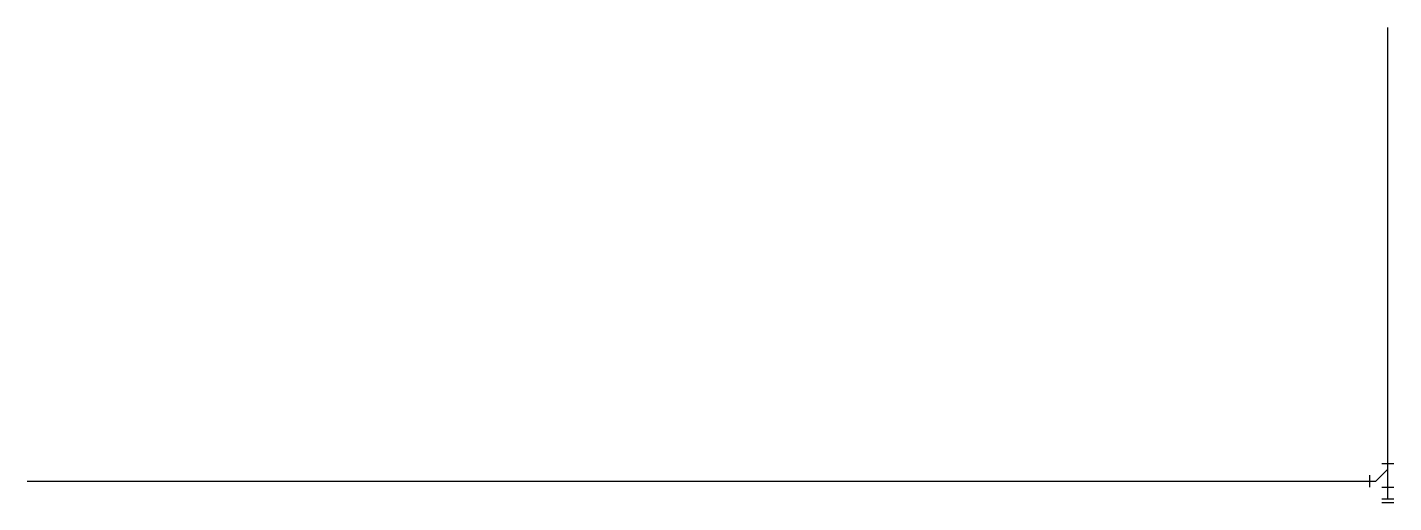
# Model space of a CAD drawing. Units: millimetres at full size, sheet at 1:100. Extents: x -15551 to 2896, y -3780 to 2633.
import ezdxf

# ---------------------------------------------------------------- set-up
doc = ezdxf.new("R2010")
doc.units = ezdxf.units.MM
doc.header["$LTSCALE"] = 100
doc.layers.add('0-0', color=7, linetype='Continuous')

msp = doc.modelspace()

# ---------------------------------------------------------------- linework, layer by layer
at = {"layer": '0-0'}
for p, q in [((2816.3, -3729.8), (2816.3, 2632.7)), ((2736.3, -3249.8), (2896.3, -3249.8)), ((-15551, -3489.8), (2656.3, -3489.8)), ((2576.3, -3569.8), (2576.3, -3409.8)), ((2656.3, -3489.8), (2816.3, -3329.8)), ((2736.3, -3569.8), (2896.3, -3569.8)), ((2736.3, -3729.8), (2896.3, -3729.8)), ((2736.3, -3779.8), (2896.3, -3779.8))]:
    msp.add_line(p, q, dxfattribs=at)

doc.saveas('drawing.dxf')
